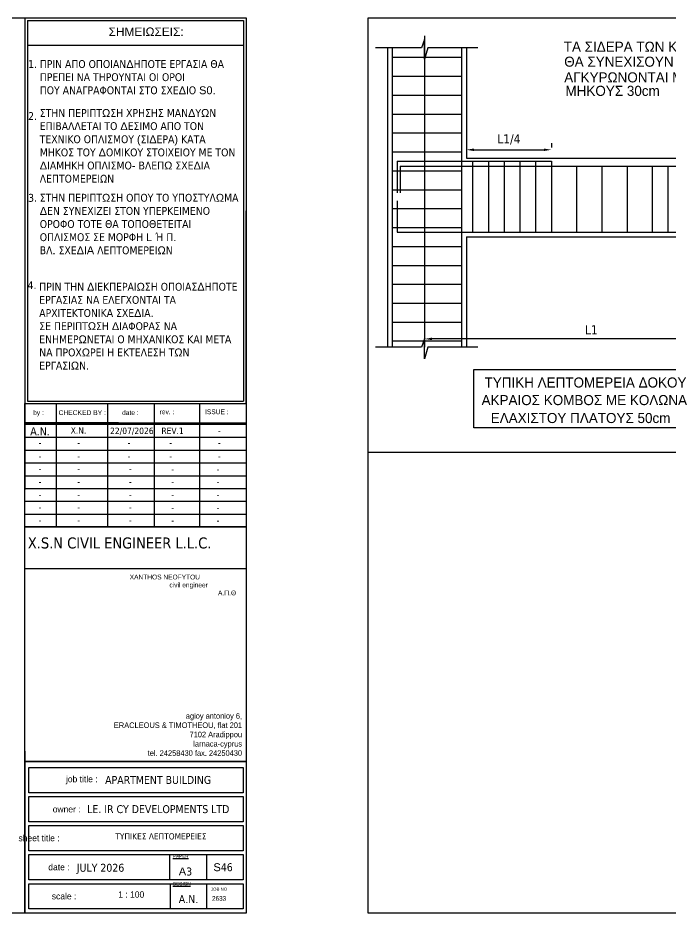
# Model space of a CAD drawing. Header units: millimetres. Extents: x -2171 to 1563, y -1758 to -1505.
# Drawn here: x 1234.53 to 1255.23, y -1620 to -1591.6 of the extents above; entities that cross this region are included whole.
import ezdxf

# ---------------------------------------------------------------- set-up
doc = ezdxf.new("R2010")
doc.units = ezdxf.units.MM
doc.header["$PDMODE"] = 32
doc.layers.get('Defpoints').update_dxf_attribs({"color": 6})
for name, color, linetype in [('-S-A3 PAGE', 3, 'Continuous'), ('-S-DIMS', 2, 'Continuous'), ('-S-TEXTLINE', 3, 'Continuous'), ('-S-TOMES', 7, 'Continuous'), ('-S_SIDERA', 30, 'Continuous'), ('-S_TEXT', 3, 'Continuous'), ('ANOIGMATA', 7, 'Continuous'), ('BLUE', 5, 'Continuous'), ('pinakaki', 153, 'Continuous')]:
    doc.layers.add(name, color=color, linetype=linetype)
doc.layers.add('TEXT', color=20, linetype='Continuous', lineweight=13)
doc.styles.add('GR-SIMPL', font='GR-SIMPL.shx', dxfattribs={"width": 0.8})
doc.styles.get("Standard").update_dxf_attribs({"font": 'tahoma.ttf'})
doc.dimstyles.new('Copy(2) of Standard', dxfattribs={"dimscale": 96, "dimtxt": 0.003, "dimasz": 0.0025, "dimexe": 0.0008, "dimexo": 0.005, "dimgap": 0.0015, "dimtad": 1, "dimrnd": 0.05, "dimzin": 0, "dimdsep": 46, "dimtxsty": 'Standard', "dimcen": 0.001, "dimclrd": 256, "dimclrt": 256, "dimadec": 0, "dimazin": 0, "dimtfac": 1, "dimtofl": 0, "dimtmove": 0, "dimatfit": 3, "dimfxl": 5, "dimtolj": 1, "dimtzin": 0, "dimarcsym": 1})

# ---------------------------------------------------------------- blocks, each defined once
blk = doc.blocks.new('*D15')
at = {"layer": '-S-DIMS', "color": 0, "lineweight": -2, "ltscale": 5, "transparency": 16777216}
for p, q in [((1248.759, -1595.569), (1248.759, -1595.706)), ((1251.459, -1595.569), (1251.459, -1595.706))]:
    blk.add_line(p, q, dxfattribs=at)
at = {"layer": '-S-DIMS', "lineweight": -2, "ltscale": 5, "transparency": 16777216}
blk.add_line((1248.999, -1595.783), (1251.219, -1595.783), dxfattribs=at)
at = {"layer": '-S-DIMS', "ltscale": 5, "transparency": 16777216}
for points in [[(1248.999, -1595.743), (1248.999, -1595.823), (1248.759, -1595.783)], [(1251.219, -1595.743), (1251.219, -1595.823), (1251.459, -1595.783)]]:
    blk.add_solid(points, dxfattribs=at)
at = {"layer": 'Defpoints', "color": 0, "ltscale": 5, "transparency": 16777216}
for p in [(1251.459, -1595.783), (1248.759, -1596.049), (1251.459, -1596.049)]:
    blk.add_point(p, dxfattribs=at)
at = {"layer": '-S-DIMS', "ltscale": 5, "transparency": 16777216, "insert": (1250.109, -1595.457), "char_height": 0.288, "attachment_point": 5}
blk.add_mtext('\\A1;L1/4', dxfattribs=at)
blk = doc.blocks.new('*D17')
at = {"layer": '-S-DIMS', "color": 0, "lineweight": -2, "ltscale": 5, "transparency": 16777216}
for p, q in [((1247.427, -1601.303), (1247.427, -1601.706)), ((1258.027, -1601.303), (1258.027, -1601.706))]:
    blk.add_line(p, q, dxfattribs=at)
at = {"layer": '-S-DIMS', "lineweight": -2, "ltscale": 5, "transparency": 16777216}
blk.add_line((1257.787, -1601.783), (1247.667, -1601.783), dxfattribs=at)
at = {"layer": '-S-DIMS', "ltscale": 5, "transparency": 16777216}
for points in [[(1247.667, -1601.743), (1247.667, -1601.823), (1247.427, -1601.783)], [(1257.787, -1601.743), (1257.787, -1601.823), (1258.027, -1601.783)]]:
    blk.add_solid(points, dxfattribs=at)
at = {"layer": 'Defpoints', "color": 0, "ltscale": 5, "transparency": 16777216}
for p in [(1247.427, -1601.783), (1247.427, -1601.783), (1258.027, -1601.783)]:
    blk.add_point(p, dxfattribs=at)
at = {"layer": '-S-DIMS', "ltscale": 5, "transparency": 16777216, "insert": (1252.727, -1601.494), "char_height": 0.288, "attachment_point": 5}
blk.add_mtext('\\A1;L1', dxfattribs=at)
blk = doc.blocks.new('PINAKAKI 1')
at = {"layer": '-S-A3 PAGE', "ltscale": 5}
blk.add_line((8.215, -1.285), (1.36, -1.285), dxfattribs=at)
at = {"color": 0}
for p, q in [((1.278, -0.415), (1.278, -15.374)), ((1.278, -0.415), (8.298, -0.415)), ((1.36, -0.497), (1.36, -12.571)), ((1.36, -0.497), (8.215, -0.497)), ((8.215, -0.497), (8.215, -12.571)), ((8.298, -0.415), (8.297, -12.653)), ((1.277, -12.653), (8.297, -12.653)), ((1.359, -12.571), (8.214, -12.571)), ((2.267, -12.653), (2.267, -16.563)), ((3.907, -16.563), (3.907, -12.653)), ((5.394, -16.563), (5.394, -12.653)), ((6.835, -16.563), (6.835, -12.653)), ((4.251, -13.262), (1.279, -13.262)), ((1.279, -13.262), (8.298, -13.262)), ((8.298, -13.313), (1.279, -13.313)), ((8.298, -13.262), (8.298, -13.313)), ((8.298, -17.893), (1.279, -17.893)), ((1.279, -23.681), (1.279, -28.815)), ((1.401, -24.996), (1.401, -24.197)), ((1.401, -25.917), (1.401, -25.119)), ((1.401, -26.839), (1.401, -26.04)), ((1.401, -27.76), (1.401, -26.961)), ((1.401, -28.682), (1.401, -27.883))]:
    blk.add_line(p, q, dxfattribs=at)
at = {"color": 3}
blk.add_line((8.298, -14.478), (8.298, -16.563), dxfattribs=at)
at = {"color": 0}
for points in [[(1.279, -12.653), (8.298, -12.653), (8.298, -16.563), (1.279, -16.563)], [(1.279, -12.653), (8.298, -12.653), (8.298, -16.563), (1.279, -16.563)], [(1.279, -16.563), (8.298, -16.563), (8.298, -24.01), (1.279, -24.01)], [(1.279, -24.01), (8.298, -24.01), (8.298, -28.815), (1.279, -28.815)]]:
    blk.add_lwpolyline(points, close=True, dxfattribs=at)
for points in [[(1.279, -13.72), (8.298, -13.72)], [(1.279, -14.126), (8.298, -14.126)], [(1.279, -14.532), (8.298, -14.532)], [(1.279, -14.938), (8.298, -14.938)], [(1.279, -15.345), (8.298, -15.345)], [(1.279, -15.751), (8.298, -15.751)], [(1.279, -16.157), (8.298, -16.157)], [(1.401, -24.197), (8.202, -24.197), (8.202, -24.996), (1.401, -24.996)], [(1.401, -25.119), (8.202, -25.119), (8.202, -25.917), (1.401, -25.917)], [(1.401, -26.04), (8.202, -26.04), (8.202, -26.839), (1.401, -26.839)], [(1.401, -26.961), (8.202, -26.961), (8.202, -27.76), (1.401, -27.76)], [(5.866, -26.961), (5.866, -27.76)], [(7.044, -26.961), (7.044, -27.76)], [(1.401, -27.883), (8.202, -27.883), (8.202, -28.682), (1.401, -28.682)], [(5.887, -27.883), (5.887, -28.682)], [(7.044, -27.883), (7.044, -28.682)]]:
    blk.add_lwpolyline(points, dxfattribs=at)
blk.add_lwpolyline([(1.279, -16.563), (8.298, -16.563)])
at = {"layer": '-S_TEXT', "color": 3}
for s, p in [('1.', (1.382, -2.005)), ('2.', (1.382, -3.655)), ('3.', (1.382, -6.248)), ('4.', (1.366, -9.017))]:
    blk.add_text(s, height=0.25, dxfattribs=at).set_placement(p)
at = {"layer": '-S_TEXT', "color": 3, "char_height": 0.25, "attachment_point": 1}
for s, insert in [('ΠΡΙΝ ΑΠΟ ΟΠΟΙΑΝ{\\fArial|b0|i0|c186|p34;Δ}ΗΠΟΤΕ ΕΡΓΑΣΙΑ ΘΑ ΠΡΕΠΕΙ ΝΑ ΤΗΡΟΥΝΤΑΙ ΟΙ ΟΡΟΙ\\PΠΟΥ ΑΝΑΓΡΑΦΟΝΤΑΙ ΣΤΟ ΣΧΕ{\\fArial|b0|i0|c186|p34;Δ}ΙΟ {\\fArial|b0|i0|c186|p34;S0.}', (1.751, -1.753)), ('ΣΤΗΝ ΠΕΡΙΠΤ{\\fArial|b0|i0|c186|p34;Ω}ΣΗ ΧΡΗΣΗΣ ΜΑΝ{\\fArial|b0|i0|c186|p34;Δ}Υ{\\fArial|b0|i0|c186|p34;Ω}Ν ΕΠΙΒΑΛΛΕΤΑΙ ΤΟ {\\fArial|b0|i0|c186|p34;Δ}ΕΣΙΜΟ ΑΠΟ ΤΟΝ ΤΕΧΝΙΚΟ ΟΠΛΙΣΜΟΥ {\\fArial|b0|i0|c186|p34;(}ΣΙ{\\fArial|b0|i0|c186|p34;Δ}ΕΡΑ{\\fArial|b0|i0|c186|p34;) }ΚΑΤΑ ΜΗΚΟΣ ΤΟΥ {\\fArial|b0|i0|c186|p34;Δ}ΟΜΙΚΟΥ ΣΤΟΙΧΕΙΟΥ ΜΕ ΤΟΝ {\\fArial|b0|i0|c186|p34;Δ}ΙΑΜΗΚΗ ΟΠΛΙΣΜΟ{\\fArial|b0|i0|c186|p34;- }ΒΛΕΠ{\\fArial|b0|i0|c186|p34;Ω }ΣΧΕ{\\fArial|b0|i0|c186|p34;Δ}ΙΑ ΛΕΠΤΟΜΕΡΕΙΩΝ', (1.751, -3.306)), ('ΣΤΗΝ ΠΕΡΙΠΤ{\\fArial|b0|i0|c186|p34;Ω}ΣΗ ΟΠΟΥ ΤΟ ΥΠΟΣΤΥΛ{\\fArial|b0|i0|c186|p34;Ω}ΜΑ {\\fArial|b0|i0|c186|p34;Δ}ΕΝ ΣΥΝΕΧΙΖΕΙ ΣΤΟΝ ΥΠΕΡΚΕΙΜΕΝΟ ΟΡΟΦΟ ΤΟΤΕ ΘΑ ΤΟΠΟΘΕΤΕΙΤΑΙ ΟΠΛΙΣΜΟΣ ΣΕ ΜΟΡΦΗ {\\fArial|b0|i0|c186|p34;L }Ή Π{\\fArial|b0|i0|c186|p34;.  \\P}ΒΛ{\\fArial|b0|i0|c186|p34;. }ΣΧΕ{\\fArial|b0|i0|c186|p34;Δ}Ι{\\fArial|b0|i0|c186|p34;A }ΛΕΠΤΟΜΕΡΕΙ{\\fArial|b0|i0|c186|p34;Ω}Ν', (1.751, -5.996)), ('ΠΡΙΝ ΤΗΝ {\\fArial|b0|i0|c186|p34;Δ}ΙΕΚΠΕΡΑΙ{\\fArial|b0|i0|c186|p34;Ω}ΣΗ ΟΠΟΙΑΣ{\\fArial|b0|i0|c186|p34;Δ}ΗΠΟΤΕ ΕΡΓΑΣΙΑΣ ΝΑ ΕΛΕΓΧΟΝΤΑΙ ΤΑ ΑΡΧΙΤΕΚΤΟΝΙΚΑ ΣΧΕ{\\fArial|b0|i0|c186|p34;Δ}ΙΑ{\\fArial|b0|i0|c186|p34;.\\P}ΣΕ ΠΕΡΙΠΤ{\\fArial|b0|i0|c186|p34;Ω}ΣΗ {\\fArial|b0|i0|c186|p34;Δ}ΙΑΦΟΡΑΣ ΝΑ ΕΝΗΜΕΡ{\\fArial|b0|i0|c186|p34;Ω}ΝΕΤΑΙ Ο ΜΗΧΑΝΙΚΟΣ ΚΑΙ ΜΕΤΑ ΝΑ ΠΡΟΧ{\\fArial|b0|i0|c186|p34;Ω}ΡΕΙ Η ΕΚΤΕΛΕΣΗ Τ{\\fArial|b0|i0|c186|p34;Ω}Ν ΕΡΓΑΣΙ{\\fArial|b0|i0|c186|p34;Ω}Ν{\\fArial|b0|i0|c186|p34;.}', (1.735, -8.819))]:
    blk.add_mtext_dynamic_manual_height_columns(s, width=6.38621, gutter_width=1, heights=[0], dxfattribs=dict(at, insert=insert))
at = {"layer": 'ANOIGMATA', "attachment_point": 1}
for s, insert, char_height, width in [('\\pi4.5494;{\\fBankGothic Lt BT|b0|i0|c0|p34;\\H1.5x;\\C7;XANTHOS NEOFYTOU\\P\\pi5.8103;civil engineer\\P\\pi7.351;\\fArial|b0|i0|c161|p34;Α.Π.Θ}', (0.057, -18.077), 0.10094, 7.9171), ('\\pxqr;{\\fBankGothic Lt BT|b0|i0|c161|p34;\\H1.1667x;\\C0;agioy antonioy 6,\\PERACLEOUS & TIMOTHEOU, flat 201\\P7102 Aradippou\\Plarnaca-cyprus\\Ptel. 24258430 fax. 24250430}', (0.114, -22.471), 0.15141, 8.05841), ('\\pxqr;{\\fBankGothic Lt BT|b0|i0|c0|p34;\\H1.5x;\\C7; \\H1.3333x; job title :}', (0.25, -24.463), 0.10094, 3.33818), ('\\A1;\\pxql;{\\H0.99983x;\\C7;APARTMENT BUILDING   \\H0.75013x; }', (3.827, -24.464), 0.25234, 5.34758), ('\\pxqr;{\\fBankGothic Lt BT|b0|i0|c0|p34;\\H1.5x;\\C7; \\H1.3333x; owner :}', (-0.291, -25.419), 0.10094, 3.33818), ('\\A1;{\\C7;LE. IR CY DEVELOPMENTS LTD  }', (3.255, -25.39), 0.2523, 5.34758), ('{\\fBankGothic Lt BT|b0|i0|c0|p34;\\C7;     sheet title :}', (0.701, -26.335), 0.20187, 3.33818), ('\\pxi8.03;{\\fBankGothic Lt BT|b0|i0|c161|p34;\\H0.5x;\\L\\C7;PAPER\\H2x;\\l }', (4.271, -26.955), 0.2125, 3.51387), ('\\pxqr;{\\fBankGothic Lt BT|b0|i0|c0|p34;\\C7; date :}', (-0.64, -27.256), 0.20187, 3.33818), ('{\\fTahoma|b0|i0|c0|p34;\\C7;JULY 2026}', (2.927, -27.25), 0.25234, 4.57511), ('\\pxi8.03;{\\fBankGothic Lt BT|b0|i0|c0|p34;\\H0.5x;\\L\\C7;DESIGN\\H2x;\\l }', (4.271, -27.831), 0.2125, 3.51387), ('\\pxi8.03;{\\fBankGothic Lt BT|b0|i0|c0|p34;\\C7;JOB NO}', (6.372, -28.006), 0.10094, 3.33818), ('\\pxqr;{\\fBankGothic Lt BT|b0|i0|c0|p34;\\C7; scale :}', (-0.425, -28.178), 0.20187, 3.33818), ('\\pxi8.03;{\\fBankGothic Lt BT|b0|i0|c161|p34;\\C7;2\\fBankGothic Lt BT|b0|i0|c0|p34;633}', (6.041, -28.275), 0.14671, 4.85205)]:
    blk.add_mtext(s, dxfattribs=dict(at, insert=insert, char_height=char_height, width=width))
at = {"layer": 'ANOIGMATA', "char_height": 0.25234, "attachment_point": 1}
for s, insert in [('{\\fArial|b0|i0|c186|p34;A}3', (6.163, -27.369)), ('A{\\fArial|b0|i0|c186|p34;.}N{\\fArial|b0|i0|c186|p34;.}', (6.163, -28.245))]:
    blk.add_mtext_dynamic_manual_height_columns(s, width=10.89316, gutter_width=1, heights=[0], dxfattribs=dict(at, insert=insert))
at = {"layer": 'pinakaki', "ltscale": 0.005, "insert": (3.937, -0.72), "char_height": 0.26955, "width": 6.67467, "attachment_point": 1}
blk.add_mtext('{\\fArial|b0|i0|c161|p34;ΣΗΜΕΙΩΣΕΙΣ:}', dxfattribs=at)
at = {"layer": 'TEXT', "insert": (16.19, -12.366), "char_height": 0.25391, "width": 1.26753, "attachment_point": 1}
blk.add_mtext('{\\fTahoma|b0|i0|c0|p34;\\H0.8x;\\C7; }', dxfattribs=at)
at = {"layer": 'TEXT', "color": 0, "attachment_point": 1}
for s, insert, char_height, width in [('\\pxqc;{\\fBankGothic Lt BT|b0|i0|c161|p34;\\C7;by :}', (1.252, -12.861), 0.15234, 0.91751), ('\\pxqc;{\\fArial|b0|i0|c186|p34;\\C7;CHECKED BY\\fBankGothic Lt BT|b0|i0|c161|p34; :}', (1.828, -12.861), 0.15234, 2.53906), ('\\pxqc;{\\fBankGothic Lt BT|b0|i0|c0|p34;\\C7;date :}', (3.359, -12.861), 0.15234, 2.53906), ('{\\fBankGothic Lt BT|b0|i0|c161|p34;\\C7;rev\\fBankGothic Lt BT|b0|i0|c0|p34;.\\fBankGothic Lt BT|b0|i0|c161|p34; :}', (5.557, -12.835), 0.152344, 2.53906), ('{\\fBankGothic Lt BT|b0|i0|c0|p34;\\C7;ISSUE\\fBankGothic Lt BT|b0|i0|c161|p34; :}', (6.998, -12.835), 0.15234, 2.53906), ('\\pxqc;{\\fTahoma|b0|i0|c0|p34;\\C7;A\\fTahoma|b0|i0|c161|p34;.\\fTahoma|b0|i0|c0|p34;N\\fTahoma|b0|i0|c161|p34;.}', (1.252, -13.402), 0.253906, 1.01563), ('\\pxqc;{\\fTahoma|b0|i0|c0|p34;\\H0.8x;\\C7;X.N.}', (1.712, -13.402), 0.25391, 2.53906), ('{\\C7;22/07/2026}', (3.984, -13.413), 0.20313, 1.35307), ('\\pxqc;{\\fTahoma|b0|i0|c0|p34;\\H0.8x;\\C7;REV.1}', (5.333, -13.41), 0.25391, 1.26753), ('\\pxqc;{\\fTahoma|b0|i0|c0|p34;\\H0.8x;\\C7; \\fTahoma|b0|i0|c161|p34;-}', (6.775, -13.41), 0.25391, 1.26753), ('\\pxqc;{\\fTahoma|b0|i0|c0|p34;\\H0.8x;\\C7;-}', (1.252, -13.79), 0.25391, 1.01563), ('\\pxqc;{\\fTahoma|b0|i0|c0|p34;\\H0.8x;\\C7;-}', (1.712, -13.79), 0.25391, 2.53906), ('\\pxqc;{\\fTahoma|b0|i0|c0|p34;\\H0.8x;\\C7;   -}', (3.198, -13.79), 0.25391, 2.53906), ('\\pxqc;{\\fTahoma|b0|i0|c0|p34;\\H0.8x;\\C7;-}', (4.64, -13.79), 0.25391, 2.53906), ('\\pxqc;{\\fTahoma|b0|i0|c0|p34;\\H0.8x;\\C7;-}', (6.186, -13.79), 0.25391, 2.53906), ('\\pxqc;{\\fTahoma|b0|i0|c0|p34;\\H0.8x;\\C7;-}', (1.252, -14.214), 0.25391, 1.01563), ('\\pxqc;{\\fTahoma|b0|i0|c0|p34;\\H0.8x;\\C7;-}', (1.712, -14.214), 0.25391, 2.53906), ('\\pxqc;{\\fTahoma|b0|i0|c0|p34;\\H0.8x;\\C7;   -}', (3.198, -14.214), 0.25391, 2.53906), ('\\pxqc;{\\fTahoma|b0|i0|c0|p34;\\H0.8x;\\C7;-}', (4.64, -14.214), 0.25391, 2.53906), ('\\pxqc;{\\fTahoma|b0|i0|c0|p34;\\H0.8x;\\C7;-}', (6.186, -14.214), 0.25391, 2.53906), ('\\pxqc;{\\fTahoma|b0|i0|c0|p34;\\H0.8x;\\C7;-}', (1.252, -14.62), 0.25391, 1.01563), ('\\pxqc;{\\fTahoma|b0|i0|c0|p34;\\H0.8x;\\C7;-}', (1.712, -14.62), 0.25391, 2.53906), ('\\pxqc;{\\fTahoma|b0|i0|c0|p34;\\H0.8x;\\C7;-}', (3.359, -14.62), 0.25391, 2.53906), ('\\pxqc;{\\fTahoma|b0|i0|c161|p34;\\H0.8x;\\C7;-}', (5.333, -14.629), 0.25391, 1.26753), ('\\pxqc;{\\fTahoma|b0|i0|c161|p34;\\H0.8x;\\C7;-}', (6.775, -14.629), 0.25391, 1.26753), ('\\pxqc;{\\fTahoma|b0|i0|c0|p34;\\H0.8x;\\C7;-}', (1.252, -15.027), 0.25391, 1.01563), ('\\pxqc;{\\fTahoma|b0|i0|c0|p34;\\H0.8x;\\C7;-}', (1.712, -15.027), 0.25391, 2.53906), ('\\pxqc;{\\fTahoma|b0|i0|c0|p34;\\H0.8x;\\C7;-}', (3.359, -15.027), 0.25391, 2.53906), ('\\pxqc;{\\fTahoma|b0|i0|c161|p34;\\H0.8x;\\C7;-}', (5.333, -15.035), 0.25391, 1.26753), ('\\pxqc;{\\fTahoma|b0|i0|c161|p34;\\H0.8x;\\C7;-}', (6.775, -15.035), 0.25391, 1.26753), ('\\pxqc;{\\fTahoma|b0|i0|c0|p34;\\H0.8x;\\C7;-}', (1.252, -15.433), 0.25391, 1.01563), ('\\pxqc;{\\fTahoma|b0|i0|c0|p34;\\H0.8x;\\C7;-}', (1.712, -15.433), 0.25391, 2.53906), ('\\pxqc;{\\fTahoma|b0|i0|c0|p34;\\H0.8x;\\C7;-}', (3.359, -15.433), 0.25391, 2.53906), ('\\pxqc;{\\fTahoma|b0|i0|c161|p34;\\H0.8x;\\C7;-}', (5.333, -15.442), 0.25391, 1.26753), ('\\pxqc;{\\fTahoma|b0|i0|c161|p34;\\H0.8x;\\C7;-}', (6.775, -15.442), 0.25391, 1.26753), ('\\pxqc;{\\fTahoma|b0|i0|c0|p34;\\H0.8x;\\C7;-}', (1.252, -15.839), 0.25391, 1.01563), ('\\pxqc;{\\fTahoma|b0|i0|c0|p34;\\H0.8x;\\C7;-}', (1.712, -15.839), 0.25391, 2.53906), ('\\pxqc;{\\fTahoma|b0|i0|c0|p34;\\H0.8x;\\C7;-}', (3.359, -15.839), 0.25391, 2.53906), ('\\pxqc;{\\fTahoma|b0|i0|c161|p34;\\H0.8x;\\C7;-}', (5.333, -15.848), 0.25391, 1.26753), ('\\pxqc;{\\fTahoma|b0|i0|c161|p34;\\H0.8x;\\C7;-}', (6.775, -15.848), 0.25391, 1.26753), ('\\pxqc;{\\fTahoma|b0|i0|c0|p34;\\H0.8x;\\C7;-}', (1.252, -16.245), 0.25391, 1.01563), ('\\pxqc;{\\fTahoma|b0|i0|c0|p34;\\H0.8x;\\C7;-}', (1.712, -16.245), 0.25391, 2.53906), ('\\pxqc;{\\fTahoma|b0|i0|c0|p34;\\H0.8x;\\C7;-}', (3.359, -16.245), 0.25391, 2.53906), ('\\pxqc;{\\fTahoma|b0|i0|c161|p34;\\H0.8x;\\C7;-}', (5.333, -16.254), 0.25391, 1.26753), ('\\pxqc;{\\fTahoma|b0|i0|c161|p34;\\H0.8x;\\C7;-}', (6.775, -16.254), 0.25391, 1.26753), ('X.S.N CIVIL ENGINEER L.L.C.\\P', (1.373, -16.897), 0.35, 6.92207)]:
    blk.add_mtext(s, dxfattribs=dict(at, insert=insert, char_height=char_height, width=width))

msp = doc.modelspace()

# ---------------------------------------------------------------- linework, layer by layer
at = {"layer": '-S-TEXTLINE', "color": 7}
msp.add_lwpolyline([(1249.0006, -1602.7562), (1258.2373, -1602.7562), (1258.2373, -1604.6002), (1249.0006, -1604.6002)], close=True, dxfattribs=at)
at = {"layer": '-S-TOMES'}
for p, q in [((1246.2591, -1592.5491), (1246.2591, -1602.0491)), ((1248.7591, -1592.5491), (1248.7591, -1596.0491)), ((1248.7591, -1596.0491), (1262.2091, -1596.0491)), ((1248.7591, -1598.5491), (1257.3591, -1598.5491)), ((1248.7591, -1598.5491), (1248.7591, -1602.0491))]:
    msp.add_line(p, q, dxfattribs=at)
for points in [[(1249.1239, -1592.5491), (1247.5353, -1592.5491), (1247.4268, -1592.9124), (1247.4268, -1592.2829), (1247.3388, -1592.5491), (1245.8792, -1592.5491)], [(1249.1239, -1602.0491), (1247.5353, -1602.0491), (1247.4268, -1602.4124), (1247.4268, -1601.7829), (1247.3388, -1602.0491), (1245.8792, -1602.0491)]]:
    msp.add_lwpolyline(points, dxfattribs=at)
at = {"layer": '-S_SIDERA'}
for p, q in [((1246.4091, -1592.5491), (1246.4091, -1602.0491)), ((1248.6091, -1592.5491), (1248.6091, -1602.0491)), ((1246.4091, -1592.8491), (1248.6091, -1592.8491)), ((1246.4091, -1593.4491), (1248.6091, -1593.4491)), ((1246.4091, -1594.0491), (1248.6091, -1594.0491)), ((1246.4091, -1594.6491), (1248.6091, -1594.6491)), ((1246.4091, -1594.6491), (1248.6091, -1594.6491)), ((1246.4091, -1595.2491), (1248.6091, -1595.2491)), ((1246.4091, -1595.8491), (1248.6091, -1595.8491)), ((1246.5591, -1596.1491), (1251.4591, -1596.1491)), ((1246.5591, -1596.1491), (1246.5591, -1597.1491)), ((1246.6591, -1596.2991), (1260.8091, -1596.2991)), ((1246.6591, -1596.2991), (1246.6591, -1597.1491)), ((1248.9591, -1596.1491), (1248.9591, -1598.3991)), ((1249.4591, -1596.1491), (1249.4591, -1598.3991)), ((1249.9591, -1596.1491), (1249.9591, -1598.3991)), ((1249.9591, -1596.1491), (1249.9591, -1598.3991)), ((1249.9591, -1596.1491), (1249.9591, -1598.3991)), ((1250.4591, -1596.1491), (1250.4591, -1598.3991)), ((1250.9591, -1596.1491), (1250.9591, -1598.3991)), ((1251.4591, -1596.1491), (1251.4591, -1598.3991)), ((1252.2591, -1596.2991), (1252.2591, -1598.3991)), ((1253.0591, -1596.2991), (1253.0591, -1598.3991)), ((1253.8591, -1596.2991), (1253.8591, -1598.3991)), ((1254.6591, -1596.2991), (1254.6591, -1598.3991)), ((1255.1591, -1596.2991), (1255.1591, -1598.3991)), ((1246.4091, -1596.4491), (1248.6091, -1596.4491)), ((1246.4091, -1597.0491), (1248.6091, -1597.0491)), ((1246.5591, -1597.3991), (1246.5591, -1598.3991)), ((1246.4091, -1597.6491), (1248.6091, -1597.6491)), ((1246.4091, -1598.2491), (1248.6091, -1598.2491)), ((1246.4091, -1598.2491), (1248.6091, -1598.2491)), ((1246.5591, -1598.3991), (1260.8091, -1598.3991)), ((1246.4091, -1598.8491), (1248.6091, -1598.8491)), ((1246.4091, -1599.4491), (1248.6091, -1599.4491)), ((1246.4091, -1600.0491), (1248.6091, -1600.0491)), ((1246.4091, -1600.6491), (1248.6091, -1600.6491)), ((1246.4091, -1601.2491), (1248.6091, -1601.2491)), ((1246.4091, -1601.8491), (1248.6091, -1601.8491))]:
    msp.add_line(p, q, dxfattribs=at)
at = {"layer": '-S_TEXT', "ltscale": 5}
msp.add_line((1247.4268, -1592.1678), (1247.4268, -1602.0491), dxfattribs=at)
at = {"layer": '-S_TEXT', "color": 3, "linetype": 'Continuous', "ltscale": 0.5}
for points in [[(1241.7659, -1619.9991), (1200.8159, -1619.9991), (1200.8159, -1591.5991), (1241.7659, -1591.5991)], [(1286.5954, -1619.9991), (1245.6454, -1619.9991), (1245.6454, -1591.5991), (1286.5954, -1591.5991)]]:
    msp.add_lwpolyline(points, close=True, dxfattribs=at)
at = {"color": 3}
msp.add_line((1245.6454, -1605.3778), (1279.5756, -1605.3778), dxfattribs=at)

# ---------------------------------------------------------------- block references
at = {"linetype": 'Continuous'}
msp.add_blockref('PINAKAKI 1', (1233.4683, -1591.1844), dxfattribs=at)

# ---------------------------------------------------------------- texts
at = {"layer": 'ANOIGMATA', "attachment_point": 1}
for s, insert, char_height, width in [('{\\fTahoma|b0|i0|c161|p34;\\C7;ΤΥΠΙΚΕΣ ΛΕΠΤΟΜΕΡΕΙΕΣ}', (1237.6187, -1617.4638), 0.2, 4.575107), ('\\pxqr;{\\fBankGothic Lt BT|b0|i0|c0|p34;\\C7; 1 : 100}', (1235.1985, -1619.3082), 0.201875, 3.338181)]:
    msp.add_mtext(s, dxfattribs=dict(at, insert=insert, char_height=char_height, width=width))
at = {"layer": 'ANOIGMATA', "insert": (1240.7308, -1618.4172), "char_height": 0.2523, "attachment_point": 1}
msp.add_mtext_dynamic_manual_height_columns('{\\fArial|b0|i0|c186|p34;S}46', width=10.893157, gutter_width=1, heights=[0], dxfattribs=at)
at = {"layer": 'BLUE', "color": 3, "style": 'GR-SIMPL'}
for s, p in [('ΤΑ ΣΙΔΕΡΑ ΤΩΝ ΚΟΛΩΝΩΝ ΠΟΥ ΔΕΝ ', (1251.8508, -1592.6727)), ('ΘΑ ΣΥΝΕΧΙΣΟΥΝ ΣΕ ΠΙΟ ΠΑΝΩ ΟΡΟΦΟ', (1251.8657, -1593.1476)), ('ΑΓΚΥΡΩΝΟΝΤΑΙ ΜΕ ΓΩΝΙΑ 90', (1251.8657, -1593.645)), ('ΜΗΚΟΥΣ 30cm', (1251.9047, -1594.0732)), ('ΤΥΠΙΚΗ ΛΕΠΤΟΜΕΡΕΙΑ ΔΟΚΟΥ', (1249.3366, -1603.3255)), ('ΑΚΡΑΙΟΣ ΚΟΜΒΟΣ ΜΕ ΚΟΛΩΝΑ', (1249.2431, -1603.8835)), ('ΕΛΑΧΙΣΤΟΥ ΠΛΑΤΟΥΣ 50cm', (1249.533, -1604.4525))]:
    msp.add_text(s, height=0.319421, dxfattribs=at).set_placement(p)

# ---------------------------------------------------------------- dimensions: what is measured, and where the dimension line sits
at = {"layer": '-S-DIMS', "ltscale": 5}
dim = msp.add_linear_dim(base=(1251.4591, -1595.7826), p1=(1248.7591, -1596.0491), p2=(1251.4591, -1596.0491), text='L1/4', dimstyle='Copy(2) of Standard', dxfattribs=at)
dim.commit()
dim.dimension.update_dxf_attribs({"geometry": '*D15', "text_midpoint": (1250.1091, -1595.7826), "dimtype": 128})
dim = msp.add_linear_dim(base=(1247.4268, -1601.7829), p1=(1258.0268, -1601.7829), p2=(1247.4268, -1601.7829), text='L1', dimstyle='Copy(2) of Standard', dxfattribs=at)
dim.commit()
dim.dimension.update_dxf_attribs({"geometry": '*D17', "text_midpoint": (1252.7268, -1601.4944)})

doc.saveas('drawing.dxf')
